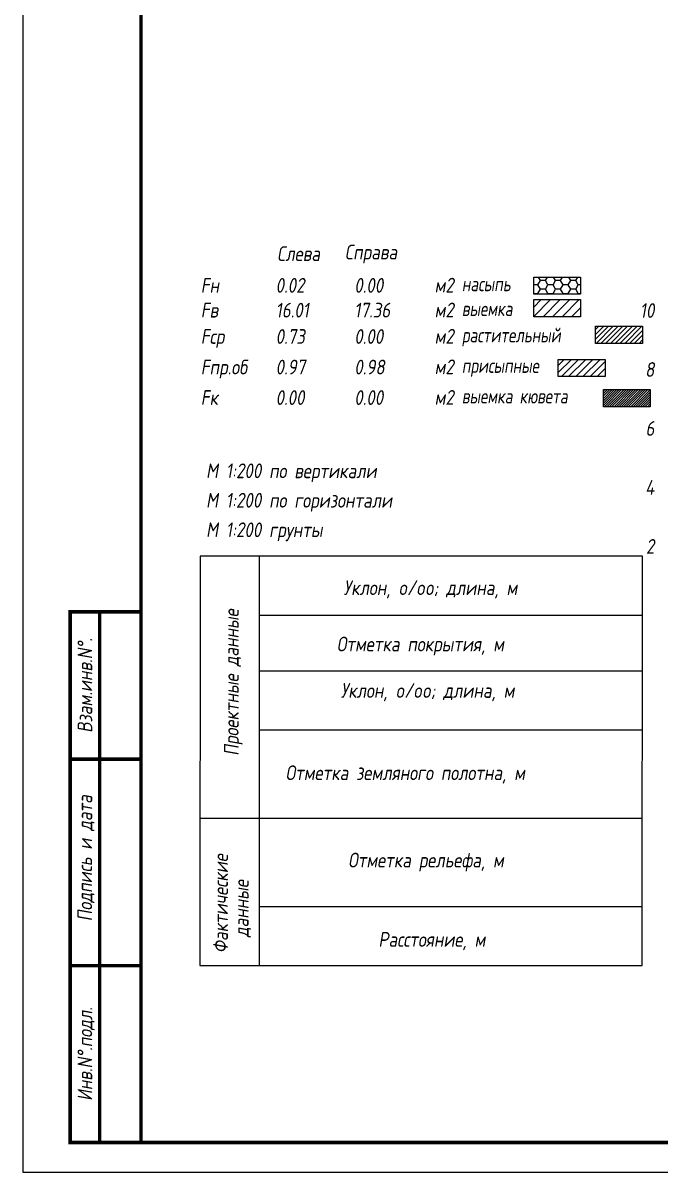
# Model space of a CAD drawing. Extents: x -717 to 1451, y -133302 to 233.
# Drawn here: x -30.1 to 78, y -100760.4 to -100565.6 of the extents above; entities that cross this region are included whole.
import ezdxf
from ezdxf.enums import TextEntityAlignment as Align

# ---------------------------------------------------------------- set-up
doc = ezdxf.new("R2010")
doc.units = 0
for name, color, linetype in [('Зарамочное оформление', 7, 'Continuous'), ('Линейка абсолютных высот', 7, 'Continuous'), ('Объем выемки', 7, 'Continuous'), ('Объем кюветов', 7, 'Continuous'), ('Объем насыпи', 7, 'Continuous'), ('Объем присыпных обочин', 7, 'Continuous'), ('Объем срезки растительного слоя', 7, 'Continuous'), ('Объём_2650', 7, 'Continuous'), ('Таблица', 7, 'Continuous')]:
    doc.layers.add(name, color=color, linetype=linetype)
for name, color, linetype, true_color in [('Объём_2563', 7, 'Continuous', 0xff8000), ('Объём_2570', 7, 'Continuous', 0x80ff00), ('Объём_2600', 7, 'Continuous', 0x808000), ('Объём_2620', 2, 'Continuous', 0xffff00)]:
    doc.layers.add(name, color=color, linetype=linetype, true_color=true_color)
doc.styles.add('М', font='romand.shx', dxfattribs={"width": 0.8, "oblique": 10, "height": 2.5})

# ---------------------------------------------------------------- blocks, each defined once
blk = doc.blocks.new('условные обозначения')
at = {"layer": 'Объём_2563'}
h = blk.add_hatch(dxfattribs=at)
h.set_pattern_fill('ANSI31', color=256, scale=0.3)
h.set_pattern_definition([(45, (-34.5, -100.5), (-0.673519, 0.673519), [])])
h.paths.add_polyline_path([(18.26, 7.53), (27.08, 7.53), (27.08, 4.62), (18.26, 4.62)])
at = {"layer": 'Объём_2570'}
h = blk.add_hatch(dxfattribs=at)
h.set_pattern_fill('ANSI31', color=3, scale=0.2)
h.set_pattern_definition([(45, (-32.9034, -100.5), (-0.4490128, 0.4490128), [])])
h.paths.add_polyline_path([(25.29, 13.16), (34.12, 13.16), (34.12, 10.25), (25.29, 10.25)])
at = {"layer": 'Объём_2600'}
h = blk.add_hatch(dxfattribs=at)
h.set_pattern_fill('ANSI31', color=6, scale=0.4)
h.set_pattern_definition([(45, (-34.5, -100.5), (-0.898026, 0.898026), [])])
h.paths.add_polyline_path([(13.63, 17.67), (22.46, 17.67), (22.46, 14.76), (13.63, 14.76)])
at = {"layer": 'Объём_2620'}
h = blk.add_hatch(dxfattribs=at)
h.set_pattern_fill('ANSI31', color=2, scale=0.1)
h.set_pattern_definition([(45, (-33.755, -100.5), (-0.2245064, 0.2245064), [])])
h.paths.add_polyline_path([(26.75, 2.41), (35.57, 2.41), (35.57, -0.5), (26.75, -0.5)])
at = {"layer": 'Объём_2650'}
h = blk.add_hatch(dxfattribs=at)
h.set_pattern_fill('HONEY', color=5, scale=0.3)
h.set_pattern_definition([(0, (-34.5, -100.5), (1.42875, 0.824889), [0.9525, -1.905]), (120, (-34.5, -100.5), (-1.42875, 0.824889), [0.9525, -1.905]), (60, (-34.5, -100.5), (3e-09, 1.6497784), [-1.905, 0.9525])])
h.paths.add_polyline_path([(13.63, 21.49), (22.46, 21.49), (22.46, 18.58), (13.63, 18.58)])
at = {"layer": 'Объём_2563'}
blk.add_lwpolyline([(18.26, 7.53), (27.08, 7.53), (27.08, 4.62), (18.26, 4.62)], close=True, dxfattribs=at)
at = {"layer": 'Объём_2620', "color": 2}
blk.add_lwpolyline([(26.75, 2.41), (35.57, 2.41), (35.57, -0.5), (26.75, -0.5)], close=True, dxfattribs=at)
at = {"layer": 'Объём_2650', "color": 5}
blk.add_lwpolyline([(13.63, 21.49), (22.46, 21.49), (22.46, 18.58), (13.63, 18.58)], close=True, dxfattribs=at)
at = {"layer": 'Объём_2650', "color": 6}
blk.add_lwpolyline([(13.63, 17.67), (22.46, 17.67), (22.46, 14.76), (13.63, 14.76)], close=True, dxfattribs=at)
at = {"layer": 'Объём_2650', "color": 3}
blk.add_lwpolyline([(25.29, 13.16), (34.12, 13.16), (34.12, 10.25), (25.29, 10.25)], close=True, dxfattribs=at)
at = {"layer": 'Объем насыпи', "color": 1, "style": 'М', "oblique": 10, "width": 0.8}
for s, p in [('насыпь', (0.09, 19.09)), ('выемка', (0.09, 14.89)), ('растительный', (0.09, 10.42)), ('присыпные', (0.09, 5.24)), ('выемка кювета', (0.09, 0.06))]:
    blk.add_text(s, height=2.5, dxfattribs=at).set_placement(p)

msp = doc.modelspace()

# ---------------------------------------------------------------- linework, layer by layer
at = {"layer": 'Таблица', "linetype": 'Continuous', "flags": 128}
for points in [[(0, -100656), (-0.054, -100725.421)], [(75, -100656), (0, -100656)], [(10, -100656), (10, -100725.421)], [(74.946, -100725.421), (75, -100656)], [(10, -100666), (75, -100666)], [(10, -100675.421), (75, -100675.421)], [(9.946, -100685.421), (74.946, -100685.421)], [(-0.054, -100700.421), (74.946, -100700.421)], [(9.946, -100715.421), (74.946, -100715.421)], [(-0.054, -100725.421), (74.946, -100725.421)]]:
    msp.add_lwpolyline(points, dxfattribs=at)

# ---------------------------------------------------------------- block references
at = {"layer": 'Объём_2570', "xscale": 0.9}
msp.add_blockref('условные обозначения', (44.274, -100630.156), dxfattribs=at)

# ---------------------------------------------------------------- texts
at = {"style": 'М', "oblique": 10, "width": 0.8}
msp.add_text('М 1:200 грунты', height=2.5, dxfattribs=at).set_placement((0.973, -100652.769))
at = {"layer": 'Линейка абсолютных высот', "style": 'М', "oblique": 10, "width": 0.8}
for s, p in [('10', (77, -100614.338)), ('8', (77, -100624.338)), ('6', (77, -100634.338)), ('4', (77, -100644.338)), ('2', (77, -100654.338))]:
    msp.add_text(s, height=2.5, dxfattribs=at).set_placement(p, align=Align.MIDDLE_RIGHT)
at = {"layer": 'Объем выемки', "style": 'М', "oblique": 10, "width": 0.8}
for s, p in [('Fв', (0.085, -100615.525)), ('16.01', (12.785, -100615.525)), ('17.36', (26.126, -100615.525)), ('м2', (39.731, -100615.492))]:
    msp.add_text(s, height=2.5, dxfattribs=at).set_placement(p)
at = {"layer": 'Объем кюветов', "style": 'М', "oblique": 10, "width": 0.8}
for s, p in [('Fк', (0.085, -100630.35)), ('0.00', (12.785, -100630.35)), ('0.00', (26.126, -100630.35)), ('м2', (39.731, -100630.317))]:
    msp.add_text(s, height=2.5, dxfattribs=at).set_placement(p)
at = {"layer": 'Объем насыпи', "style": 'М', "oblique": 10, "width": 0.8}
for s, p in [('Справа', (24.522, -100605.672)), ('Слева', (13.029, -100605.94)), ('Fн', (0.085, -100611.321)), ('0.02', (12.785, -100611.321)), ('0.00', (26.126, -100611.321)), ('м2', (39.731, -100611.287))]:
    msp.add_text(s, height=2.5, dxfattribs=at).set_placement(p)
at = {"layer": 'Объем присыпных обочин', "style": 'М', "oblique": 10, "width": 0.8}
for s, p in [('Fпр.об', (0.085, -100625.172)), ('м2', (39.731, -100625.138)), ('0.97', (12.785, -100625.172)), ('0.98', (26.126, -100625.172))]:
    msp.add_text(s, height=2.5, dxfattribs=at).set_placement(p)
at = {"layer": 'Объем срезки растительного слоя', "style": 'М', "oblique": 10, "width": 0.8}
for s, p in [('Fср', (0.085, -100619.993)), ('0.73', (12.785, -100619.993)), ('0.00', (26.126, -100619.993)), ('м2', (39.731, -100619.96))]:
    msp.add_text(s, height=2.5, dxfattribs=at).set_placement(p)
at = {"layer": 'Таблица', "style": 'М', "oblique": 10, "width": 0.8}
for s, p in [('М 1:200 по вертикали', (0.973, -100642.769)), ('М 1:200 по горизонтали', (0.973, -100647.769)), ('Уклон, o/oo; длина, м', (24.315, -100662.584)), ('Отметка покрытия, м', (23.148, -100672.139)), ('Уклон, o/oo; длина, м', (23.824, -100680.017)), ('Отметка земляного полотна, м', (14.462, -100693.965)), ('Отметка рельефа, м', (25.077, -100708.777)), ('Расстояние, м', (30.202, -100722.23))]:
    msp.add_text(s, height=2.5, dxfattribs=at).set_placement(p)
for s, p in [('Проектные данные ', (6.519, -100689.854)), ('Фактические ', (4.698, -100723.309)), ('данные', (8.204, -100720.604))]:
    msp.add_text(s, height=2.5, rotation=90, dxfattribs=at).set_placement(p)

# ---------------------------------------------------------------- wipeouts: each hides what was drawn before it
msp.add_wipeout([(-10.054, -100665.421), (-22.054, -100665.421), (-22.054, -100755.421), (-10.054, -100755.421)]).dxf.layer = 'Зарамочное оформление'

# ---------------------------------------------------------------- next in the draw order: linework, layer by layer
at = {"flags": 128}
msp.add_lwpolyline([(-30.054, -100760.421), (389.946, -100760.421), (389.946, -100463.421), (-30.054, -100463.421)], close=True, dxfattribs=at)
at = {"const_width": 0.6, "flags": 128}
msp.add_lwpolyline([(-10.054, -100755.421), (384.946, -100755.421), (384.946, -100468.421), (-10.054, -100468.421)], close=True, dxfattribs=at)
at = {"layer": 'Зарамочное оформление', "linetype": 'Continuous', "lineweight": -3, "const_width": 0.6, "flags": 128}
for points in [[(-10.054, -100755.421), (-22.054, -100755.421), (-22.054, -100665.421), (-10.054, -100665.421)], [(-17.054, -100755.421), (-17.054, -100665.421)], [(-22.054, -100690.421), (-10.054, -100690.421)], [(-22.054, -100725.421), (-10.054, -100725.421)]]:
    msp.add_lwpolyline(points, dxfattribs=at)

# ---------------------------------------------------------------- next in the draw order: texts
at = {"layer": 'Зарамочное оформление', "lineweight": 15, "style": 'М', "oblique": 10, "width": 0.8}
for s, p in [('Взам.инв.N%%d.', (-19.554, -100677.921)), ('Подпись и дата', (-19.572, -100707.227)), ('Инв.N%%d.подл.', (-19.554, -100740.421))]:
    msp.add_text(s, height=2.5, rotation=90, dxfattribs=at).set_placement(p, align=Align.MIDDLE_CENTER)

doc.saveas('drawing.dxf')
